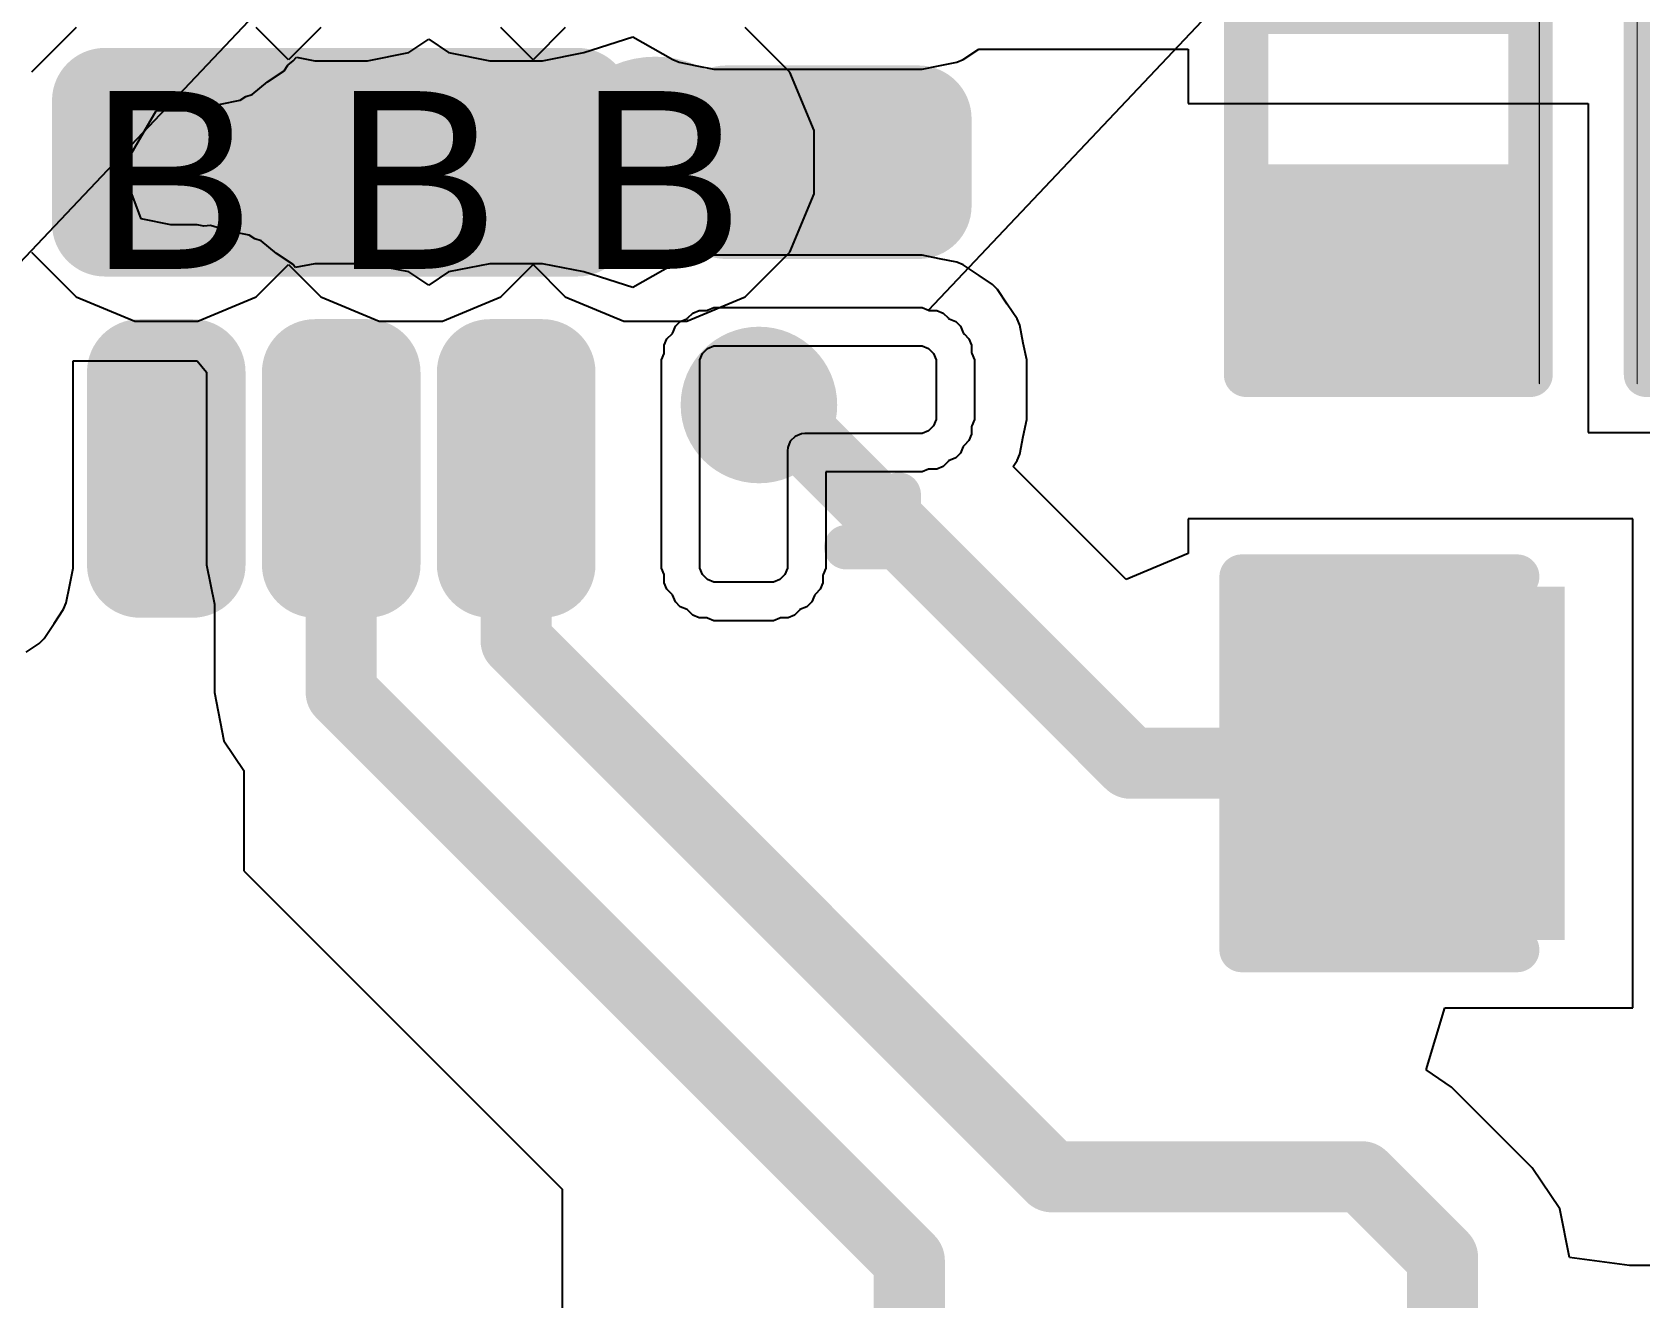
# Model space of a CAD drawing. Header units: inches. Extents: x 0 to 5379, y 0 to 5429.
# Drawn here: x 292.917 to 297.511, y 52.564 to 56.18 of the extents above; entities that cross this region are included whole.
import ezdxf

# ---------------------------------------------------------------- set-up
doc = ezdxf.new("R2010")
doc.units = ezdxf.units.IN
for name, color, linetype in [('Bottom Layer', 5, 'Continuous'), ('Bottom Solder', 6, 'Continuous'), ('Drill Drawing', 1, 'Continuous'), ('GND01', 16, 'Continuous'), ('GND02', 76, 'Continuous'), ('PWR', 156, 'Continuous'), ('SIG 01', 90, 'Continuous'), ('Top Layer', 1, 'Continuous'), ('Top Overlay', 2, 'Continuous'), ('Top Paste', 8, 'Continuous'), ('Top Solder', 216, 'Continuous'), ('Via Holes', 16, 'Continuous')]:
    doc.layers.add(name, color=color, linetype=linetype)
doc.styles.add('Arial', font='', dxfattribs={"height": 0.2})
doc.styles.get('Arial').set_extended_font_data('Arial')

# ---------------------------------------------------------------- blocks, each defined once
blk = doc.blocks.new('13_WQFN_HR__3_2__149')
at = {"layer": 'Top Layer'}
h = blk.add_hatch(color=1, dxfattribs=at)
edge = h.paths.add_edge_path()
edge.add_arc((-0.1755, 0.6755), 0.0495, 90, 180)
edge.add_line((-0.225, 0.6755), (-0.225, -0.6755))
edge.add_arc((-0.1755, -0.6755), 0.0495, 180, 270)
edge.add_line((-0.1755, -0.725), (0.1755, -0.725))
edge.add_arc((0.1755, -0.6755), 0.0495, 270, 360)
edge.add_line((0.225, -0.6755), (0.225, 0.6755))
edge.add_arc((0.1755, 0.6755), 0.0495, 0, 90)
edge.add_line((0.1755, 0.725), (-0.1755, 0.725))
h = blk.add_hatch(color=1, dxfattribs=at)
edge = h.paths.add_edge_path()
edge.add_arc((-1.15, 0.575), 0.05, 90, 180)
edge.add_line((-1.2, 0.575), (-1.2, 0.425))
edge.add_arc((-1.15, 0.425), 0.05, 180, 270)
edge.add_line((-1.15, 0.375), (-0.6, 0.375))
edge.add_arc((-0.6, 0.425), 0.05, 270, 360)
edge.add_line((-0.55, 0.425), (-0.55, 0.575))
edge.add_arc((-0.6, 0.575), 0.05, 0, 90)
edge.add_line((-0.6, 0.625), (-1.15, 0.625))
h = blk.add_hatch(color=1, dxfattribs=at)
edge = h.paths.add_edge_path()
edge.add_arc((-1.15, 0.075), 0.05, 90, 180)
edge.add_line((-1.2, 0.075), (-1.2, -0.075))
edge.add_arc((-1.15, -0.075), 0.05, 180, 270)
edge.add_line((-1.15, -0.125), (-0.6, -0.125))
edge.add_arc((-0.6, -0.075), 0.05, 270, 360)
edge.add_line((-0.55, -0.075), (-0.55, 0.075))
edge.add_arc((-0.6, 0.075), 0.05, 0, 90)
edge.add_line((-0.6, 0.125), (-1.15, 0.125))
h = blk.add_hatch(color=1, dxfattribs=at)
edge = h.paths.add_edge_path()
edge.add_arc((-1.15, -0.425), 0.05, 90, 180)
edge.add_line((-1.2, -0.425), (-1.2, -0.575))
edge.add_arc((-1.15, -0.575), 0.05, 180, 270)
edge.add_line((-1.15, -0.625), (-0.6, -0.625))
edge.add_arc((-0.6, -0.575), 0.05, 270, 360)
edge.add_line((-0.55, -0.575), (-0.55, -0.425))
edge.add_arc((-0.6, -0.425), 0.05, 0, 90)
edge.add_line((-0.6, -0.375), (-1.15, -0.375))
h = blk.add_hatch(color=1, dxfattribs=at)
edge = h.paths.add_edge_path()
edge.add_arc((-0.1243, -1.1007), 0.0507, 90, 180)
edge.add_line((-0.175, -1.1007), (-0.175, -1.6493))
edge.add_arc((-0.1243, -1.6493), 0.0507, 180, 270)
edge.add_line((-0.1243, -1.7), (0.1243, -1.7))
edge.add_arc((0.1243, -1.6493), 0.0507, 270, 360)
edge.add_line((0.175, -1.6493), (0.175, -1.1007))
edge.add_arc((0.1243, -1.1007), 0.0507, 0, 90)
edge.add_line((0.1243, -1.05), (-0.1243, -1.05))
h = blk.add_hatch(color=1, dxfattribs=at)
edge = h.paths.add_edge_path()
edge.add_arc((-0.6937, -1.1938), 0.1221, 0, 360)
at = {"layer": 'Top Paste'}
h = blk.add_hatch(color=8, dxfattribs=at)
edge = h.paths.add_edge_path()
edge.add_arc((-0.1755, 0.6755), 0.0495, 90, 180)
edge.add_line((-0.225, 0.6755), (-0.225, -0.6755))
edge.add_arc((-0.1755, -0.6755), 0.0495, 180, 270)
edge.add_line((-0.1755, -0.725), (0.1755, -0.725))
edge.add_arc((0.1755, -0.6755), 0.0495, 270, 360)
edge.add_line((0.225, -0.6755), (0.225, 0.6755))
edge.add_arc((0.1755, 0.6755), 0.0495, 0, 90)
edge.add_line((0.1755, 0.725), (-0.1755, 0.725))
h = blk.add_hatch(color=8, dxfattribs=at)
edge = h.paths.add_edge_path()
edge.add_arc((-1.15, 0.575), 0.05, 90, 180)
edge.add_line((-1.2, 0.575), (-1.2, 0.425))
edge.add_arc((-1.15, 0.425), 0.05, 180, 270)
edge.add_line((-1.15, 0.375), (-0.6, 0.375))
edge.add_arc((-0.6, 0.425), 0.05, 270, 360)
edge.add_line((-0.55, 0.425), (-0.55, 0.575))
edge.add_arc((-0.6, 0.575), 0.05, 0, 90)
edge.add_line((-0.6, 0.625), (-1.15, 0.625))
h = blk.add_hatch(color=8, dxfattribs=at)
edge = h.paths.add_edge_path()
edge.add_arc((-1.15, 0.075), 0.05, 90, 180)
edge.add_line((-1.2, 0.075), (-1.2, -0.075))
edge.add_arc((-1.15, -0.075), 0.05, 180, 270)
edge.add_line((-1.15, -0.125), (-0.6, -0.125))
edge.add_arc((-0.6, -0.075), 0.05, 270, 360)
edge.add_line((-0.55, -0.075), (-0.55, 0.075))
edge.add_arc((-0.6, 0.075), 0.05, 0, 90)
edge.add_line((-0.6, 0.125), (-1.15, 0.125))
h = blk.add_hatch(color=8, dxfattribs=at)
edge = h.paths.add_edge_path()
edge.add_arc((-1.15, -0.425), 0.05, 90, 180)
edge.add_line((-1.2, -0.425), (-1.2, -0.575))
edge.add_arc((-1.15, -0.575), 0.05, 180, 270)
edge.add_line((-1.15, -0.625), (-0.6, -0.625))
edge.add_arc((-0.6, -0.575), 0.05, 270, 360)
edge.add_line((-0.55, -0.575), (-0.55, -0.425))
edge.add_arc((-0.6, -0.425), 0.05, 0, 90)
edge.add_line((-0.6, -0.375), (-1.15, -0.375))
h = blk.add_hatch(color=8, dxfattribs=at)
edge = h.paths.add_edge_path()
edge.add_arc((-0.1243, -1.1007), 0.0507, 90, 180)
edge.add_line((-0.175, -1.1007), (-0.175, -1.6493))
edge.add_arc((-0.1243, -1.6493), 0.0507, 180, 270)
edge.add_line((-0.1243, -1.7), (0.1243, -1.7))
edge.add_arc((0.1243, -1.6493), 0.0507, 270, 360)
edge.add_line((0.175, -1.6493), (0.175, -1.1007))
edge.add_arc((0.1243, -1.1007), 0.0507, 0, 90)
edge.add_line((0.1243, -1.05), (-0.1243, -1.05))
h = blk.add_hatch(color=8, dxfattribs=at)
edge = h.paths.add_edge_path()
edge.add_arc((-0.6937, -1.1938), 0.1221, 0, 360)
at = {"layer": 'Top Solder'}
h = blk.add_hatch(color=216, dxfattribs=at)
edge = h.paths.add_edge_path()
edge.add_arc((-0.1755, 0.6755), 0.1511, 90, 180)
edge.add_line((-0.3266, 0.6755), (-0.3266, -0.6755))
edge.add_arc((-0.1755, -0.6755), 0.1511, 180, 270)
edge.add_line((-0.1755, -0.8266), (0.1755, -0.8266))
edge.add_arc((0.1755, -0.6755), 0.1511, 270, 360)
edge.add_line((0.3266, -0.6755), (0.3266, 0.6755))
edge.add_arc((0.1755, 0.6755), 0.1511, 0, 90)
edge.add_line((0.1755, 0.8266), (-0.1755, 0.8266))
h = blk.add_hatch(color=216, dxfattribs=at)
edge = h.paths.add_edge_path()
edge.add_arc((-1.15, 0.575), 0.1516, 90, 180)
edge.add_line((-1.3016, 0.575), (-1.3016, 0.425))
edge.add_arc((-1.15, 0.425), 0.1516, 180, 270)
edge.add_line((-1.15, 0.2734), (-0.6, 0.2734))
edge.add_arc((-0.6, 0.425), 0.1516, 270, 360)
edge.add_line((-0.4484, 0.425), (-0.4484, 0.575))
edge.add_arc((-0.6, 0.575), 0.1516, 0, 90)
edge.add_line((-0.6, 0.7266), (-1.15, 0.7266))
h = blk.add_hatch(color=216, dxfattribs=at)
edge = h.paths.add_edge_path()
edge.add_arc((-1.15, 0.075), 0.1516, 90, 180)
edge.add_line((-1.3016, 0.075), (-1.3016, -0.075))
edge.add_arc((-1.15, -0.075), 0.1516, 180, 270)
edge.add_line((-1.15, -0.2266), (-0.6, -0.2266))
edge.add_arc((-0.6, -0.075), 0.1516, 270, 360)
edge.add_line((-0.4484, -0.075), (-0.4484, 0.075))
edge.add_arc((-0.6, 0.075), 0.1516, 0, 90)
edge.add_line((-0.6, 0.2266), (-1.15, 0.2266))
h = blk.add_hatch(color=216, dxfattribs=at)
edge = h.paths.add_edge_path()
edge.add_arc((-1.15, -0.425), 0.1516, 90, 180)
edge.add_line((-1.3016, -0.425), (-1.3016, -0.575))
edge.add_arc((-1.15, -0.575), 0.1516, 180, 270)
edge.add_line((-1.15, -0.7266), (-0.6, -0.7266))
edge.add_arc((-0.6, -0.575), 0.1516, 270, 360)
edge.add_line((-0.4484, -0.575), (-0.4484, -0.425))
edge.add_arc((-0.6, -0.425), 0.1516, 0, 90)
edge.add_line((-0.6, -0.2734), (-1.15, -0.2734))
h = blk.add_hatch(color=216, dxfattribs=at)
edge = h.paths.add_edge_path()
edge.add_arc((-0.1243, -1.1007), 0.1523, 90, 180)
edge.add_line((-0.2766, -1.1007), (-0.2766, -1.6493))
edge.add_arc((-0.1243, -1.6493), 0.1523, 180, 270)
edge.add_line((-0.1243, -1.8016), (0.1243, -1.8016))
edge.add_arc((0.1243, -1.6493), 0.1523, 270, 360)
edge.add_line((0.2766, -1.6493), (0.2766, -1.1007))
edge.add_arc((0.1243, -1.1007), 0.1523, 0, 90)
edge.add_line((0.1243, -0.9484), (-0.1243, -0.9484))
h = blk.add_hatch(color=216, dxfattribs=at)
edge = h.paths.add_edge_path()
edge.add_arc((-0.6937, -1.1938), 0.2237, 0, 360)
at = {"layer": 'Top Layer'}
for p, q in [((-1.2, -1.0651), (-1.1924, -1.0467)), ((-1.1924, -1.0467), (-1.1783, -1.0326)), ((-1.1783, -1.0326), (-1.1599, -1.025)), ((-1.1599, -1.025), (-1.15, -1.025)), ((-1.15, -1.025), (-1.15, -1.025)), ((-1.15, -1.025), (-0.575, -1.025)), ((-0.575, -1.025), (-0.5651, -1.025)), ((-0.5651, -1.025), (-0.5467, -1.0326)), ((-0.5467, -1.0326), (-0.5326, -1.0467)), ((-0.5326, -1.0467), (-0.525, -1.0651)), ((-1.2, -1.075), (-1.2, -1.0651)), ((-1.2, -1.225), (-1.2, -1.075)), ((-0.525, -1.0651), (-0.525, -1.075)), ((-0.525, -1.075), (-0.525, -1.075)), ((-0.525, -1.075), (-0.525, -1.65)), ((-1.2, -1.235), (-1.2, -1.225)), ((-1.2, -1.225), (-1.2, -1.225)), ((-1.1924, -1.2534), (-1.2, -1.235)), ((-1.1783, -1.2674), (-1.1924, -1.2534)), ((-1.1599, -1.275), (-1.1783, -1.2674)), ((-1.15, -1.275), (-1.1599, -1.275)), ((-0.825, -1.275), (-1.15, -1.275)), ((-0.8152, -1.276), (-0.825, -1.275)), ((-0.825, -1.275), (-0.825, -1.275)), ((-0.7972, -1.2835), (-0.8152, -1.276)), ((-0.7834, -1.2973), (-0.7972, -1.2835)), ((-0.776, -1.3153), (-0.7834, -1.2973)), ((-0.775, -1.325), (-0.776, -1.3153)), ((-0.775, -1.65), (-0.775, -1.325)), ((-0.775, -1.66), (-0.775, -1.65)), ((-0.775, -1.65), (-0.775, -1.65)), ((-0.525, -1.65), (-0.525, -1.66)), ((-0.7674, -1.6784), (-0.775, -1.66)), ((-0.7533, -1.6924), (-0.7674, -1.6784)), ((-0.7349, -1.7), (-0.7533, -1.6924)), ((-0.565, -1.7), (-0.575, -1.7)), ((-0.575, -1.7), (-0.575, -1.7)), ((-0.5467, -1.6924), (-0.565, -1.7)), ((-0.5326, -1.6784), (-0.5467, -1.6924)), ((-0.525, -1.66), (-0.5326, -1.6784)), ((-0.725, -1.7), (-0.7349, -1.7)), ((-0.575, -1.7), (-0.725, -1.7)), ((-0.575, -1.7), (-0.575, -1.7))]:
    blk.add_line(p, q, dxfattribs=at)
at = {"layer": 'Top Overlay'}
for points in [[(-1.1, -1.4433, 0.127, 0.127, 0), (-1.1, -1.5933, 0.127, 0.127, 0)], [(-1.1, -1.5933, 0.127, 0.127, 0), (-0.95, -1.5933, 0.127, 0.127, 0)]]:
    blk.add_lwpolyline(points, format="xyseb", dxfattribs=at)
for points in [[(-1.1318, -1.4433, 0.0635, 0.0635, 1), (-1.0683, -1.4433, 0.0635, 0.0635, 1)], [(-1.1318, -1.5933, 0.0635, 0.0635, 1), (-1.0683, -1.5933, 0.0635, 0.0635, 1)], [(-1.1318, -1.5933, 0.0635, 0.0635, 1), (-1.0683, -1.5933, 0.0635, 0.0635, 1)], [(-0.9818, -1.5933, 0.0635, 0.0635, 1), (-0.9183, -1.5933, 0.0635, 0.0635, 1)]]:
    blk.add_lwpolyline(points, format="xyseb", close=True, dxfattribs=at)
at = {"layer": 'Top Solder'}
for p, q in [((-0.4227, 1.0466), (5373.3999, -5085.4087)), ((-1.1783, -0.9227), (-1.1599, -0.9151)), ((-1.1599, -0.9151), (-1.15, -0.9151)), ((-1.15, -0.9151), (-0.575, -0.9151)), ((-0.575, -0.9151), (-0.575, -0.9151)), ((-0.575, -0.9151), (-0.5651, -0.9151)), ((-0.5651, -0.9151), (-0.5467, -0.9227)), ((-1.2701, -0.9689), (-1.2561, -0.9549)), ((-1.2561, -0.9549), (-1.2359, -0.9465)), ((-1.2359, -0.9465), (-1.2345, -0.9451)), ((-1.2345, -0.9451), (-1.2204, -0.931)), ((-1.2345, -0.9451), (-1.2345, -0.9451)), ((-1.2204, -0.931), (-1.202, -0.9234)), ((-1.202, -0.9234), (-1.1802, -0.9234)), ((-1.1802, -0.9234), (-1.1783, -0.9227)), ((-1.1783, -0.9227), (-1.1783, -0.9227)), ((-0.5467, -0.9227), (-0.5467, -0.9227)), ((-0.5467, -0.9227), (-0.5448, -0.9234)), ((-0.5448, -0.9234), (-0.523, -0.9234)), ((-0.523, -0.9234), (-0.5046, -0.931)), ((-0.5046, -0.931), (-0.4891, -0.9465)), ((-0.4891, -0.9465), (-0.4873, -0.9472)), ((-0.4873, -0.9472), (-0.4873, -0.9473)), ((-0.4873, -0.9473), (-0.4689, -0.9549)), ((-0.4689, -0.9549), (-0.4548, -0.9689)), ((-1.3016, -1.023), (-1.294, -1.0046)), ((-1.294, -1.0046), (-1.2799, -0.9906)), ((-1.2799, -0.9905), (-1.2785, -0.9891)), ((-1.2799, -0.9906), (-1.2799, -0.9905)), ((-1.2785, -0.9891), (-1.2701, -0.9689)), ((-0.4548, -0.9689), (-0.4472, -0.9873)), ((-0.4472, -0.9873), (-0.4472, -0.9873)), ((-0.4472, -0.9873), (-0.4465, -0.9892)), ((-0.4465, -0.9892), (-0.4451, -0.9906)), ((-0.4451, -0.9906), (-0.431, -1.0046)), ((-0.431, -1.0046), (-0.4234, -1.023)), ((-1.31, -1.0651), (-1.3024, -1.0467)), ((-1.3024, -1.0467), (-1.3016, -1.0449)), ((-1.3024, -1.0467), (-1.3024, -1.0467)), ((-1.3016, -1.0449), (-1.3016, -1.023)), ((-0.4234, -1.023), (-0.4234, -1.0449)), ((-0.4234, -1.0449), (-0.4226, -1.0467)), ((-0.4226, -1.0467), (-0.4226, -1.0467)), ((-0.4226, -1.0467), (-0.415, -1.0651)), ((-1.31, -1.075), (-1.31, -1.0651)), ((-1.31, -1.225), (-1.31, -1.075)), ((-0.415, -1.0651), (-0.415, -1.075)), ((-0.415, -1.075), (-0.415, -1.075)), ((-0.415, -1.075), (-0.415, -1.65)), ((-1.31, -1.235), (-1.31, -1.225)), ((-1.31, -1.225), (-1.31, -1.225)), ((-1.31, -1.225), (-1.31, -1.225)), ((-1.3024, -1.2534), (-1.31, -1.235)), ((-1.3016, -1.2552), (-1.3024, -1.2534)), ((-1.3024, -1.2534), (-1.3024, -1.2534)), ((-1.3016, -1.2771), (-1.3016, -1.2552)), ((-1.294, -1.2954), (-1.3016, -1.2771)), ((-1.2799, -1.3095), (-1.294, -1.2954)), ((-1.2785, -1.3109), (-1.2799, -1.3095)), ((-1.2799, -1.3095), (-1.2799, -1.3095)), ((-1.2701, -1.3311), (-1.2785, -1.3109)), ((-1.2561, -1.3452), (-1.2701, -1.3311)), ((-1.2377, -1.3528), (-1.2561, -1.3452)), ((-1.2359, -1.3536), (-1.2377, -1.3528)), ((-1.2377, -1.3528), (-1.2377, -1.3528)), ((-1.2345, -1.355), (-1.2359, -1.3536)), ((-1.2204, -1.369), (-1.2345, -1.355)), ((-1.2345, -1.355), (-1.2345, -1.355)), ((-1.202, -1.3766), (-1.2204, -1.369)), ((-1.1802, -1.3766), (-1.202, -1.3766)), ((-1.1783, -1.3774), (-1.1802, -1.3766)), ((-1.1599, -1.385), (-1.1783, -1.3774)), ((-1.1783, -1.3774), (-1.1783, -1.3774)), ((-1.15, -1.385), (-1.1599, -1.385)), ((-0.885, -1.385), (-1.15, -1.385)), ((-0.885, -1.65), (-0.885, -1.385)), ((-0.885, -1.66), (-0.885, -1.65)), ((-0.415, -1.65), (-0.415, -1.6599)), ((-0.8774, -1.6784), (-0.885, -1.66)), ((-0.8766, -1.6802), (-0.8774, -1.6784)), ((-0.8774, -1.6784), (-0.8774, -1.6784)), ((-0.8766, -1.7021), (-0.8766, -1.6802)), ((-0.4226, -1.6783), (-0.4234, -1.6802)), ((-0.4234, -1.6802), (-0.4234, -1.702)), ((-0.415, -1.6599), (-0.4226, -1.6783)), ((-0.4226, -1.6783), (-0.4226, -1.6783)), ((-0.4226, -1.6783), (5373.3999, -5085.4087)), ((-0.869, -1.7204), (-0.8766, -1.7021)), ((-0.8549, -1.7345), (-0.869, -1.7204)), ((-0.8535, -1.7359), (-0.8549, -1.7345)), ((-0.8549, -1.7345), (-0.8549, -1.7345)), ((-0.8451, -1.7561), (-0.8535, -1.7359)), ((-0.4472, -1.7377), (-0.4548, -1.7561)), ((-0.4464, -1.7359), (-0.4472, -1.7377)), ((-0.4472, -1.7377), (-0.4472, -1.7377)), ((-0.4451, -1.7345), (-0.4464, -1.7359)), ((-0.431, -1.7204), (-0.4451, -1.7345)), ((-0.4451, -1.7345), (-0.4451, -1.7345)), ((-0.4234, -1.702), (-0.431, -1.7204)), ((-0.8311, -1.7702), (-0.8451, -1.7561)), ((-0.8127, -1.7778), (-0.8311, -1.7702)), ((-0.8109, -1.7786), (-0.8127, -1.7778)), ((-0.8127, -1.7778), (-0.8127, -1.7778)), ((-0.8095, -1.78), (-0.8109, -1.7786)), ((-0.7954, -1.794), (-0.8095, -1.78)), ((-0.8095, -1.78), (-0.8095, -1.78)), ((-0.4905, -1.7799), (-0.5046, -1.794)), ((-0.4891, -1.7786), (-0.4905, -1.7799)), ((-0.4905, -1.7799), (-0.4905, -1.7799)), ((-0.4873, -1.7778), (-0.4891, -1.7786)), ((-0.4689, -1.7702), (-0.4873, -1.7778)), ((-0.4873, -1.7778), (-0.4873, -1.7778)), ((-0.4548, -1.7561), (-0.4689, -1.7702)), ((-0.777, -1.8016), (-0.7954, -1.794)), ((-0.7552, -1.8016), (-0.777, -1.8016)), ((-0.7533, -1.8024), (-0.7552, -1.8016)), ((-0.7349, -1.81), (-0.7533, -1.8024)), ((-0.7533, -1.8024), (-0.7533, -1.8024)), ((-0.725, -1.81), (-0.7349, -1.81)), ((-0.575, -1.81), (-0.725, -1.81)), ((-0.5651, -1.81), (-0.575, -1.81)), ((-0.575, -1.81), (-0.575, -1.81)), ((-0.575, -1.81), (-0.575, -1.81)), ((-0.575, -1.81), (-0.575, -1.81)), ((-0.575, -1.81), (-0.575, -1.81)), ((-0.5467, -1.8024), (-0.5651, -1.81)), ((-0.5466, -1.8024), (-0.5467, -1.8024)), ((-0.5448, -1.8016), (-0.5466, -1.8024)), ((-0.523, -1.8016), (-0.5448, -1.8016)), ((-0.5046, -1.794), (-0.523, -1.8016))]:
    blk.add_line(p, q, dxfattribs=at)
blk = doc.blocks.new('R___0402_724')
at = {"layer": 'Top Layer'}
for points in [[(-0.6985, -0.3175), (-0.6985, 0.3175), (-0.2413, 0.3175), (-0.2413, -0.3175)], [(0.2413, -0.3175), (0.2413, 0.3175), (0.6985, 0.3175), (0.6985, -0.3175)]]:
    blk.add_hatch(color=1, dxfattribs=at).paths.add_polyline_path(points)
at = {"layer": 'Top Paste'}
for points in [[(-0.6985, -0.3175), (-0.6985, 0.3175), (-0.2413, 0.3175), (-0.2413, -0.3175)], [(0.2413, -0.3175), (0.2413, 0.3175), (0.6985, 0.3175), (0.6985, -0.3175)]]:
    blk.add_hatch(color=8, dxfattribs=at).paths.add_polyline_path(points)
at = {"layer": 'Top Solder'}
for points in [[(-0.7535, -0.3725), (-0.7535, 0.3725), (-0.1863, 0.3725), (-0.1863, -0.3725)], [(0.1863, -0.3725), (0.1863, 0.3725), (0.7535, 0.3725), (0.7535, -0.3725)]]:
    blk.add_hatch(color=216, dxfattribs=at).paths.add_polyline_path(points)
at = {"layer": 'Top Overlay'}
for points in [[(-0.7874, 0.4064, 0.127, 0.127, 0), (0.7874, 0.4064, 0.127, 0.127, 0)], [(-0.7874, 0.4064, 0.127, 0.127, 0), (-0.7874, -0.4064, 0.127, 0.127, 0)], [(0.7874, 0.4064, 0.127, 0.127, 0), (0.7874, -0.4064, 0.127, 0.127, 0)], [(-0.7874, -0.4064, 0.127, 0.127, 0), (0.7874, -0.4064, 0.127, 0.127, 0)], [(-0.8128, -0.4318, 0.00323, 0.00323, 0), (0.8128, -0.4318, 0.00323, 0.00323, 0)]]:
    blk.add_lwpolyline(points, format="xyseb", dxfattribs=at)
for points in [[(-0.8191, 0.4064, 0.0635, 0.0635, 1), (-0.7556, 0.4064, 0.0635, 0.0635, 1)], [(-0.8191, 0.4064, 0.0635, 0.0635, 1), (-0.7556, 0.4064, 0.0635, 0.0635, 1)], [(0.7556, 0.4064, 0.0635, 0.0635, 1), (0.8191, 0.4064, 0.0635, 0.0635, 1)], [(0.7556, 0.4064, 0.0635, 0.0635, 1), (0.8191, 0.4064, 0.0635, 0.0635, 1)], [(-0.8191, -0.4064, 0.0635, 0.0635, 1), (-0.7556, -0.4064, 0.0635, 0.0635, 1)], [(-0.8191, -0.4064, 0.0635, 0.0635, 1), (-0.7556, -0.4064, 0.0635, 0.0635, 1)], [(0.7556, -0.4064, 0.0635, 0.0635, 1), (0.8191, -0.4064, 0.0635, 0.0635, 1)], [(0.7556, -0.4064, 0.0635, 0.0635, 1), (0.8191, -0.4064, 0.0635, 0.0635, 1)], [(-0.8136, -0.4318, 0.00161, 0.00161, 1), (-0.812, -0.4318, 0.00161, 0.00161, 1)], [(0.812, -0.4318, 0.00161, 0.00161, 1), (0.8136, -0.4318, 0.00161, 0.00161, 1)]]:
    blk.add_lwpolyline(points, format="xyseb", close=True, dxfattribs=at)
blk = doc.blocks.new('R___0402_726')
at = {"layer": 'Top Layer'}
for points in [[(-0.6985, -0.3175), (-0.6985, 0.3175), (-0.2413, 0.3175), (-0.2413, -0.3175)], [(0.2413, -0.3175), (0.2413, 0.3175), (0.6985, 0.3175), (0.6985, -0.3175)]]:
    blk.add_hatch(color=1, dxfattribs=at).paths.add_polyline_path(points)
at = {"layer": 'Top Paste'}
for points in [[(-0.6985, -0.3175), (-0.6985, 0.3175), (-0.2413, 0.3175), (-0.2413, -0.3175)], [(0.2413, -0.3175), (0.2413, 0.3175), (0.6985, 0.3175), (0.6985, -0.3175)]]:
    blk.add_hatch(color=8, dxfattribs=at).paths.add_polyline_path(points)
at = {"layer": 'Top Solder'}
for points in [[(-0.7535, -0.3725), (-0.7535, 0.3725), (-0.1863, 0.3725), (-0.1863, -0.3725)], [(0.1863, -0.3725), (0.1863, 0.3725), (0.7535, 0.3725), (0.7535, -0.3725)]]:
    blk.add_hatch(color=216, dxfattribs=at).paths.add_polyline_path(points)
at = {"layer": 'Top Overlay'}
for points in [[(0.7874, 0.4064, 0.127, 0.127, 0), (-0.7874, 0.4064, 0.127, 0.127, 0)], [(-0.7874, -0.4064, 0.127, 0.127, 0), (-0.7874, 0.4064, 0.127, 0.127, 0)], [(0.7874, -0.4064, 0.127, 0.127, 0), (0.7874, 0.4064, 0.127, 0.127, 0)], [(0.7874, -0.4064, 0.127, 0.127, 0), (-0.7874, -0.4064, 0.127, 0.127, 0)], [(0.8128, -0.4318, 0.00323, 0.00323, 0), (-0.8128, -0.4318, 0.00323, 0.00323, 0)]]:
    blk.add_lwpolyline(points, format="xyseb", dxfattribs=at)
for points in [[(-0.8191, 0.4064, 0.0635, 0.0635, 1), (-0.7556, 0.4064, 0.0635, 0.0635, 1)], [(-0.8191, 0.4064, 0.0635, 0.0635, 1), (-0.7556, 0.4064, 0.0635, 0.0635, 1)], [(0.7556, 0.4064, 0.0635, 0.0635, 1), (0.8191, 0.4064, 0.0635, 0.0635, 1)], [(0.7556, 0.4064, 0.0635, 0.0635, 1), (0.8191, 0.4064, 0.0635, 0.0635, 1)], [(-0.8191, -0.4064, 0.0635, 0.0635, 1), (-0.7556, -0.4064, 0.0635, 0.0635, 1)], [(-0.8191, -0.4064, 0.0635, 0.0635, 1), (-0.7556, -0.4064, 0.0635, 0.0635, 1)], [(0.7556, -0.4064, 0.0635, 0.0635, 1), (0.8191, -0.4064, 0.0635, 0.0635, 1)], [(0.7556, -0.4064, 0.0635, 0.0635, 1), (0.8191, -0.4064, 0.0635, 0.0635, 1)], [(-0.8136, -0.4318, 0.00161, 0.00161, 1), (-0.812, -0.4318, 0.00161, 0.00161, 1)], [(0.812, -0.4318, 0.00161, 0.00161, 1), (0.8136, -0.4318, 0.00161, 0.00161, 1)]]:
    blk.add_lwpolyline(points, format="xyseb", close=True, dxfattribs=at)
blk = doc.blocks.new('C___0603_1065')
at = {"layer": 'Top Layer'}
for points in [[(-0.381, 0.4445), (-0.381, -0.4445), (-1.143, -0.4445), (-1.143, 0.4445)], [(1.143, 0.4445), (1.143, -0.4445), (0.381, -0.4445), (0.381, 0.4445)]]:
    blk.add_hatch(color=1, dxfattribs=at).paths.add_polyline_path(points)
at = {"layer": 'Top Paste'}
for points in [[(-0.381, 0.4445), (-0.381, -0.4445), (-1.143, -0.4445), (-1.143, 0.4445)], [(1.143, 0.4445), (1.143, -0.4445), (0.381, -0.4445), (0.381, 0.4445)]]:
    blk.add_hatch(color=8, dxfattribs=at).paths.add_polyline_path(points)
at = {"layer": 'Top Solder'}
for points in [[(-0.321, 0.5045), (-0.321, -0.5045), (-1.203, -0.5045), (-1.203, 0.5045)], [(1.203, 0.5045), (1.203, -0.5045), (0.321, -0.5045), (0.321, 0.5045)]]:
    blk.add_hatch(color=216, dxfattribs=at).paths.add_polyline_path(points)
at = {"layer": 'Top Overlay'}
for points in [[(-0.4572, 0.5334, 0.127, 0.127, 0), (-1.2446, 0.5334, 0.127, 0.127, 0)], [(-1.2446, 0.5334, 0.127, 0.127, 0), (-1.2446, -0.5334, 0.127, 0.127, 0)], [(1.2446, 0.5334, 0.127, 0.127, 0), (0.4572, 0.5334, 0.127, 0.127, 0)], [(1.2446, 0.5334, 0.127, 0.127, 0), (1.2446, -0.5334, 0.127, 0.127, 0)], [(-0.4572, -0.5334, 0.127, 0.127, 0), (-1.2446, -0.5334, 0.127, 0.127, 0)], [(1.2446, -0.5334, 0.127, 0.127, 0), (0.4572, -0.5334, 0.127, 0.127, 0)]]:
    blk.add_lwpolyline(points, format="xyseb", dxfattribs=at)
for points in [[(-1.2764, 0.5334, 0.0635, 0.0635, 1), (-1.2128, 0.5334, 0.0635, 0.0635, 1)], [(-1.2764, 0.5334, 0.0635, 0.0635, 1), (-1.2128, 0.5334, 0.0635, 0.0635, 1)], [(-0.4889, 0.5334, 0.0635, 0.0635, 1), (-0.4254, 0.5334, 0.0635, 0.0635, 1)], [(0.4254, 0.5334, 0.0635, 0.0635, 1), (0.4889, 0.5334, 0.0635, 0.0635, 1)], [(1.2128, 0.5334, 0.0635, 0.0635, 1), (1.2764, 0.5334, 0.0635, 0.0635, 1)], [(1.2128, 0.5334, 0.0635, 0.0635, 1), (1.2764, 0.5334, 0.0635, 0.0635, 1)], [(-1.2764, -0.5334, 0.0635, 0.0635, 1), (-1.2128, -0.5334, 0.0635, 0.0635, 1)], [(-1.2764, -0.5334, 0.0635, 0.0635, 1), (-1.2128, -0.5334, 0.0635, 0.0635, 1)], [(-0.4889, -0.5334, 0.0635, 0.0635, 1), (-0.4254, -0.5334, 0.0635, 0.0635, 1)], [(0.4254, -0.5334, 0.0635, 0.0635, 1), (0.4889, -0.5334, 0.0635, 0.0635, 1)], [(1.2128, -0.5334, 0.0635, 0.0635, 1), (1.2764, -0.5334, 0.0635, 0.0635, 1)], [(1.2128, -0.5334, 0.0635, 0.0635, 1), (1.2764, -0.5334, 0.0635, 0.0635, 1)]]:
    blk.add_lwpolyline(points, format="xyseb", close=True, dxfattribs=at)

msp = doc.modelspace()

# ---------------------------------------------------------------- hatches: boundary and pattern name
at = {"layer": 'Bottom Layer'}
h = msp.add_hatch(color=5, dxfattribs=at)
edge = h.paths.add_edge_path()
edge.add_arc((293.2998, 55.8086), 0.2, 0, 360)
h = msp.add_hatch(color=5, dxfattribs=at)
edge = h.paths.add_edge_path()
edge.add_arc((293.9986, 55.8086), 0.2, 0, 360)
h = msp.add_hatch(color=5, dxfattribs=at)
edge = h.paths.add_edge_path()
edge.add_arc((294.6974, 55.8086), 0.2, 0, 360)
at = {"layer": 'Bottom Solder'}
h = msp.add_hatch(color=6, dxfattribs=at)
edge = h.paths.add_edge_path()
edge.add_arc((293.2998, 55.8086), 0.3016, 0, 360)
h = msp.add_hatch(color=6, dxfattribs=at)
edge = h.paths.add_edge_path()
edge.add_arc((293.9986, 55.8086), 0.3016, 0, 360)
h = msp.add_hatch(color=6, dxfattribs=at)
edge = h.paths.add_edge_path()
edge.add_arc((294.6974, 55.8086), 0.3016, 0, 360)
at = {"layer": 'GND01'}
h = msp.add_hatch(color=16, dxfattribs=at)
edge = h.paths.add_edge_path()
edge.add_arc((293.2998, 55.8086), 0.2, 0, 360)
h = msp.add_hatch(color=16, dxfattribs=at)
edge = h.paths.add_edge_path()
edge.add_arc((293.9986, 55.8086), 0.2, 0, 360)
h = msp.add_hatch(color=16, dxfattribs=at)
edge = h.paths.add_edge_path()
edge.add_arc((294.6974, 55.8086), 0.2, 0, 360)
at = {"layer": 'GND02'}
h = msp.add_hatch(color=76, dxfattribs=at)
edge = h.paths.add_edge_path()
edge.add_arc((293.2998, 55.8086), 0.2, 0, 360)
h = msp.add_hatch(color=76, dxfattribs=at)
edge = h.paths.add_edge_path()
edge.add_arc((293.9986, 55.8086), 0.2, 0, 360)
h = msp.add_hatch(color=76, dxfattribs=at)
edge = h.paths.add_edge_path()
edge.add_arc((294.6974, 55.8086), 0.2, 0, 360)
at = {"layer": 'PWR'}
h = msp.add_hatch(color=156, dxfattribs=at)
edge = h.paths.add_edge_path()
edge.add_arc((293.2998, 55.8086), 0.2, 0, 360)
h = msp.add_hatch(color=156, dxfattribs=at)
edge = h.paths.add_edge_path()
edge.add_arc((293.9986, 55.8086), 0.2, 0, 360)
h = msp.add_hatch(color=156, dxfattribs=at)
edge = h.paths.add_edge_path()
edge.add_arc((294.6974, 55.8086), 0.2, 0, 360)
at = {"layer": 'SIG 01'}
h = msp.add_hatch(color=90, dxfattribs=at)
edge = h.paths.add_edge_path()
edge.add_arc((293.2998, 55.8086), 0.2, 0, 360)
h = msp.add_hatch(color=90, dxfattribs=at)
edge = h.paths.add_edge_path()
edge.add_arc((293.9986, 55.8086), 0.2, 0, 360)
h = msp.add_hatch(color=90, dxfattribs=at)
edge = h.paths.add_edge_path()
edge.add_arc((294.6974, 55.8086), 0.2, 0, 360)
at = {"layer": 'Top Layer'}
h = msp.add_hatch(color=1, dxfattribs=at)
edge = h.paths.add_edge_path()
edge.add_arc((293.2998, 55.8086), 0.2, 0, 360)
h = msp.add_hatch(color=1, dxfattribs=at)
edge = h.paths.add_edge_path()
edge.add_arc((293.9986, 55.8086), 0.2, 0, 360)
h = msp.add_hatch(color=1, dxfattribs=at)
edge = h.paths.add_edge_path()
edge.add_arc((294.6974, 55.8086), 0.2, 0, 360)
at = {"layer": 'Top Solder'}
h = msp.add_hatch(color=216, dxfattribs=at)
edge = h.paths.add_edge_path()
edge.add_arc((293.2998, 55.8086), 0.3016, 0, 360)
h = msp.add_hatch(color=216, dxfattribs=at)
edge = h.paths.add_edge_path()
edge.add_arc((293.9986, 55.8086), 0.3016, 0, 360)
h = msp.add_hatch(color=216, dxfattribs=at)
edge = h.paths.add_edge_path()
edge.add_arc((294.6974, 55.8086), 0.3016, 0, 360)
at = {"layer": 'Via Holes'}
h = msp.add_hatch(color=7, dxfattribs=at)
edge = h.paths.add_edge_path()
edge.add_arc((293.2998, 55.8086), 0.1, 0, 360)
h = msp.add_hatch(color=7, dxfattribs=at)
edge = h.paths.add_edge_path()
edge.add_arc((293.9986, 55.8086), 0.1, 0, 360)
h = msp.add_hatch(color=7, dxfattribs=at)
edge = h.paths.add_edge_path()
edge.add_arc((294.6974, 55.8086), 0.1, 0, 360)

# ---------------------------------------------------------------- linework, layer by layer
at = {"layer": 'PWR'}
for p, q in [((293.0426, 56.1935), (292.9149, 56.0658)), ((293.6492, 56.1013), (293.557, 56.1935)), ((293.7414, 56.1935), (293.6492, 56.1013)), ((294.348, 56.1013), (294.2558, 56.1935)), ((294.4402, 56.1935), (294.348, 56.1013)), ((295.0823, 56.0658), (294.9546, 56.1935)), ((295.1514, 55.8989), (295.0823, 56.0658)), ((295.1514, 55.7183), (295.1514, 55.8989)), ((295.0823, 55.5514), (295.1514, 55.7183)), ((292.9149, 55.5514), (293.0426, 55.4237)), ((294.9546, 55.4237), (295.0823, 55.5514)), ((293.557, 55.4237), (293.6492, 55.516)), ((293.6492, 55.516), (293.7414, 55.4237)), ((294.2558, 55.4237), (294.348, 55.516)), ((294.348, 55.516), (294.4402, 55.4237)), ((293.0426, 55.4237), (293.2095, 55.3546)), ((293.3901, 55.3546), (293.557, 55.4237)), ((293.7414, 55.4237), (293.9083, 55.3546)), ((294.0889, 55.3546), (294.2558, 55.4237)), ((294.4402, 55.4237), (294.6071, 55.3546)), ((294.7877, 55.3546), (294.9546, 55.4237)), ((293.2095, 55.3546), (293.3901, 55.3546)), ((293.9083, 55.3546), (294.0889, 55.3546)), ((294.6071, 55.3546), (294.7877, 55.3546))]:
    msp.add_line(p, q, dxfattribs=at)
at = {"layer": 'Top Layer'}
for p, q in [((293.9934, 56.1222), (294.0498, 56.1599)), ((294.0498, 56.1599), (294.1062, 56.1222)), ((294.4934, 56.1222), (294.6333, 56.167)), ((294.6333, 56.167), (294.7474, 56.102)), ((293.6626, 56.0981), (293.6717, 56.1092)), ((293.6717, 56.1092), (293.7248, 56.0987)), ((293.8748, 56.0987), (293.9934, 56.1222)), ((294.1062, 56.1222), (294.2248, 56.0987)), ((294.3748, 56.0987), (294.4934, 56.1222)), ((294.7474, 56.102), (294.7658, 56.0943)), ((295.5589, 56.0943), (295.5772, 56.102)), ((295.5772, 56.102), (295.5772, 56.102)), ((295.5772, 56.102), (295.5773, 56.102)), ((295.5773, 56.102), (295.6222, 56.132)), ((295.6222, 56.132), (296.2208, 56.132)), ((296.2208, 56.132), (296.2208, 55.976)), ((293.5895, 56.0382), (293.637, 56.0699)), ((293.637, 56.0699), (293.6477, 56.0859)), ((293.6477, 56.0859), (293.6626, 56.0981)), ((293.7248, 56.0987), (293.8748, 56.0987)), ((294.2248, 56.0987), (294.3748, 56.0987)), ((294.7658, 56.0943), (294.7658, 56.0943)), ((294.7658, 56.0943), (294.7658, 56.0943)), ((294.7658, 56.0943), (294.8165, 56.0843)), ((294.8165, 56.0843), (294.8649, 56.0746)), ((294.8649, 56.0746), (294.8649, 56.0746)), ((294.8649, 56.0746), (294.865, 56.0746)), ((294.865, 56.0746), (294.8749, 56.0746)), ((294.8749, 56.0746), (295.4598, 56.0746)), ((295.4598, 56.0746), (295.5067, 56.084)), ((295.5067, 56.084), (295.5589, 56.0943)), ((293.5454, 56.002), (293.5895, 56.0382)), ((293.4004, 55.958), (293.455, 55.9745)), ((293.455, 55.9745), (293.5109, 55.9857)), ((293.5109, 55.9857), (293.527, 55.9964)), ((293.527, 55.9964), (293.5454, 56.002)), ((296.2208, 55.976), (297.3638, 55.976)), ((297.3638, 55.976), (297.3638, 55.0362)), ((293.1751, 55.7895), (293.2714, 55.9552)), ((293.2714, 55.9552), (293.3066, 55.9561)), ((293.3066, 55.9561), (293.3623, 55.9561)), ((293.3623, 55.9561), (293.3812, 55.9599)), ((293.3812, 55.9599), (293.4004, 55.958)), ((293.2282, 55.647), (293.1751, 55.7895)), ((293.3126, 55.63), (293.2282, 55.647)), ((293.3878, 55.63), (293.3126, 55.63)), ((293.4067, 55.6263), (293.3878, 55.63)), ((293.4259, 55.6281), (293.4067, 55.6263)), ((293.4805, 55.6116), (293.4259, 55.6281)), ((293.5365, 55.6004), (293.4805, 55.6116)), ((293.5525, 55.5897), (293.5365, 55.6004)), ((293.5709, 55.5841), (293.5525, 55.5897)), ((293.6151, 55.5479), (293.5709, 55.5841)), ((293.6625, 55.5162), (293.6151, 55.5479)), ((293.6684, 55.5074), (293.6625, 55.5162)), ((293.7248, 55.5186), (293.6684, 55.5074)), ((293.8748, 55.5186), (293.7248, 55.5186)), ((293.9934, 55.495), (293.8748, 55.5186)), ((294.2248, 55.5186), (294.1062, 55.495)), ((294.3748, 55.5186), (294.2248, 55.5186)), ((294.4934, 55.495), (294.3748, 55.5186)), ((294.7474, 55.5153), (294.6333, 55.4502)), ((294.7658, 55.5229), (294.7474, 55.5153)), ((294.8165, 55.533), (294.7658, 55.5229)), ((294.7658, 55.5229), (294.7658, 55.5229)), ((294.7658, 55.5229), (294.7658, 55.5229)), ((294.8649, 55.5426), (294.8165, 55.533)), ((294.8748, 55.5426), (294.8649, 55.5426)), ((294.8649, 55.5426), (294.8649, 55.5426)), ((294.8649, 55.5426), (294.8649, 55.5426)), ((295.4497, 55.5426), (294.8748, 55.5426)), ((294.8748, 55.5426), (294.8748, 55.5426)), ((295.4596, 55.5426), (295.4497, 55.5426)), ((295.4597, 55.5426), (295.4596, 55.5426)), ((295.5095, 55.5327), (295.4597, 55.5426)), ((295.4597, 55.5426), (295.4597, 55.5426)), ((295.5588, 55.5229), (295.5095, 55.5327)), ((295.5589, 55.5229), (295.5588, 55.5229)), ((295.5588, 55.5229), (295.5588, 55.5229)), ((295.5772, 55.5153), (295.5589, 55.5229)), ((295.6226, 55.4849), (295.5772, 55.5153)), ((294.0498, 55.4573), (293.9934, 55.495)), ((294.1062, 55.495), (294.0498, 55.4573)), ((294.6333, 55.4502), (294.4934, 55.495)), ((295.6612, 55.4592), (295.6226, 55.4849)), ((295.6753, 55.4451), (295.6612, 55.4592)), ((295.7032, 55.4033), (295.6753, 55.4451)), ((295.6753, 55.4451), (295.6753, 55.4451)), ((295.6753, 55.4451), (295.6753, 55.4451)), ((295.7315, 55.3611), (295.7032, 55.4033)), ((295.7391, 55.3427), (295.7315, 55.3611)), ((295.7315, 55.3611), (295.7315, 55.3611)), ((295.7315, 55.3611), (295.7315, 55.3611)), ((295.7391, 55.3426), (295.7391, 55.3427)), ((295.7492, 55.2919), (295.7391, 55.3426)), ((295.7391, 55.3426), (295.7391, 55.3426)), ((295.7588, 55.2436), (295.7492, 55.2919)), ((293.0338, 55.2335), (293.0338, 55.2415)), ((293.0338, 55.2415), (293.3878, 55.2415)), ((293.0338, 54.6587), (293.0338, 55.2335)), ((293.3878, 55.2415), (293.4148, 55.2086)), ((295.7588, 55.2435), (295.7588, 55.2436)), ((295.7588, 55.2337), (295.7588, 55.2435)), ((295.7588, 55.2435), (295.7588, 55.2435)), ((295.7588, 55.2336), (295.7588, 55.2337)), ((295.7588, 55.0837), (295.7588, 55.2336)), ((293.4148, 55.2086), (293.4148, 54.6586)), ((295.7492, 55.0253), (295.7588, 55.0737)), ((295.7588, 55.0737), (295.7588, 55.0837)), ((295.7588, 55.0737), (295.7588, 55.0737)), ((295.7588, 55.0737), (295.7588, 55.0737)), ((295.7391, 54.9746), (295.7492, 55.0253)), ((297.3638, 55.0362), (299.6371, 55.0362)), ((295.7202, 54.9394), (295.7315, 54.9562)), ((295.7315, 54.9562), (295.7391, 54.9746)), ((295.7391, 54.9746), (295.7391, 54.9746)), ((295.7391, 54.9746), (295.7391, 54.9746)), ((296.043, 54.6166), (295.7202, 54.9394)), ((297.4908, 54.7895), (296.2208, 54.7895)), ((296.2208, 54.7895), (296.2208, 54.6903)), ((297.4908, 53.3925), (297.4908, 54.7895)), ((296.2208, 54.6903), (296.043, 54.6166)), ((293.0244, 54.6011), (293.0338, 54.6487)), ((293.0338, 54.6488), (293.0338, 54.6587)), ((293.0338, 54.6487), (293.0338, 54.6488)), ((293.0338, 54.6487), (293.0338, 54.6487)), ((293.4148, 54.6586), (293.4372, 54.5461)), ((293.0142, 54.5497), (293.0244, 54.6011)), ((293.0065, 54.5312), (293.0141, 54.5496)), ((293.0141, 54.5496), (293.0142, 54.5497)), ((293.0141, 54.5496), (293.0141, 54.5496)), ((293.4372, 54.5461), (293.4372, 54.2938)), ((292.9796, 54.4908), (293.0065, 54.5312)), ((293.0065, 54.5312), (293.0065, 54.5312)), ((293.0065, 54.5312), (293.0065, 54.5312)), ((292.9363, 54.4331), (292.9504, 54.4472)), ((292.9504, 54.4472), (292.9796, 54.4908)), ((292.9504, 54.4472), (292.9504, 54.4472)), ((292.9504, 54.4472), (292.9504, 54.4472)), ((292.8997, 54.4086), (292.9363, 54.4331)), ((292.9363, 54.4331), (292.9363, 54.4331)), ((292.9363, 54.4331), (292.9363, 54.4331)), ((293.4372, 54.2938), (293.4372, 54.2938)), ((293.4372, 54.2938), (293.4648, 54.155)), ((293.4648, 54.155), (293.5212, 54.0707)), ((293.5212, 54.0707), (293.5212, 53.7841)), ((293.5212, 53.7841), (294.4315, 52.8738)), ((296.9003, 53.2147), (296.9539, 53.3925)), ((296.9539, 53.3925), (297.4908, 53.3925)), ((296.9732, 53.166), (296.9003, 53.2147)), ((297.2038, 52.9354), (296.9732, 53.166)), ((297.2824, 52.8178), (297.2038, 52.9354)), ((297.2038, 52.9354), (297.2038, 52.9354)), ((294.4315, 52.8738), (294.4315, 50.5481)), ((297.31, 52.679), (297.2824, 52.8178)), ((297.482, 52.6559), (297.31, 52.679)), ((297.5824, 52.6559), (297.482, 52.6559))]:
    msp.add_line(p, q, dxfattribs=at)
for points in [[(295.0318, 55.115, 0.2032, 0.2032, 0), (296.0557, 54.0912, 0.2032, 0.2032, 0)], [(295.0318, 55.115, 0.2032, 0.2032, 0), (296.0556, 54.0912, 0.2032, 0.2032, 0)], [(293.7998, 54.2938, 0.2032, 0.2032, 0), (293.7998, 54.9336, 0.2032, 0.2032, 0)], [(294.2998, 54.4404, 0.2032, 0.2032, 0), (294.2998, 54.9336, 0.2032, 0.2032, 0)], [(294.2998, 54.4404, 0.2032, 0.2032, 0), (295.8305, 52.9096, 0.2032, 0.2032, 0)], [(293.7998, 54.2938, 0.2032, 0.2032, 0), (295.4234, 52.6702, 0.2032, 0.2032, 0)], [(296.0556, 54.0912, 0.2032, 0.2032, 0), (296.894, 54.0912, 0.2032, 0.2032, 0)], [(296.0557, 54.0912, 0.2032, 0.2032, 0), (296.894, 54.0912, 0.2032, 0.2032, 0)], [(295.8305, 52.9096, 0.2032, 0.2032, 0), (296.7168, 52.9096, 0.2032, 0.2032, 0)], [(296.7168, 52.9096, 0.2032, 0.2032, 0), (296.9474, 52.679, 0.2032, 0.2032, 0)], [(295.4234, 51.9574, 0.2032, 0.2032, 0), (295.4234, 52.6702, 0.2032, 0.2032, 0)], [(296.9474, 51.9574, 0.2032, 0.2032, 0), (296.9474, 52.679, 0.2032, 0.2032, 0)]]:
    msp.add_lwpolyline(points, format="xyseb", dxfattribs=at)
for points in [[(294.981, 55.115, 0.1016, 0.1016, 1), (295.0826, 55.115, 0.1016, 0.1016, 1)], [(294.981, 55.115, 0.1016, 0.1016, 1), (295.0826, 55.115, 0.1016, 0.1016, 1)], [(293.749, 54.9336, 0.1016, 0.1016, 1), (293.8506, 54.9336, 0.1016, 0.1016, 1)], [(294.249, 54.9336, 0.1016, 0.1016, 1), (294.3506, 54.9336, 0.1016, 0.1016, 1)], [(294.249, 54.4404, 0.1016, 0.1016, 1), (294.3506, 54.4404, 0.1016, 0.1016, 1)], [(294.249, 54.4404, 0.1016, 0.1016, 1), (294.3506, 54.4404, 0.1016, 0.1016, 1)], [(293.749, 54.2938, 0.1016, 0.1016, 1), (293.8506, 54.2938, 0.1016, 0.1016, 1)], [(293.749, 54.2938, 0.1016, 0.1016, 1), (293.8506, 54.2938, 0.1016, 0.1016, 1)], [(296.0048, 54.0912, 0.1016, 0.1016, 1), (296.1064, 54.0912, 0.1016, 0.1016, 1)], [(296.0048, 54.0912, 0.1016, 0.1016, 1), (296.1064, 54.0912, 0.1016, 0.1016, 1)], [(296.0049, 54.0912, 0.1016, 0.1016, 1), (296.1065, 54.0912, 0.1016, 0.1016, 1)], [(296.0049, 54.0912, 0.1016, 0.1016, 1), (296.1065, 54.0912, 0.1016, 0.1016, 1)], [(296.8432, 54.0912, 0.1016, 0.1016, 1), (296.9448, 54.0912, 0.1016, 0.1016, 1)], [(296.8432, 54.0912, 0.1016, 0.1016, 1), (296.9448, 54.0912, 0.1016, 0.1016, 1)], [(295.7797, 52.9096, 0.1016, 0.1016, 1), (295.8813, 52.9096, 0.1016, 0.1016, 1)], [(295.7797, 52.9096, 0.1016, 0.1016, 1), (295.8813, 52.9096, 0.1016, 0.1016, 1)], [(296.666, 52.9096, 0.1016, 0.1016, 1), (296.7676, 52.9096, 0.1016, 0.1016, 1)], [(296.666, 52.9096, 0.1016, 0.1016, 1), (296.7676, 52.9096, 0.1016, 0.1016, 1)], [(295.3726, 52.6702, 0.1016, 0.1016, 1), (295.4742, 52.6702, 0.1016, 0.1016, 1)], [(295.3726, 52.6702, 0.1016, 0.1016, 1), (295.4742, 52.6702, 0.1016, 0.1016, 1)], [(296.8966, 52.679, 0.1016, 0.1016, 1), (296.9982, 52.679, 0.1016, 0.1016, 1)], [(296.8966, 52.679, 0.1016, 0.1016, 1), (296.9982, 52.679, 0.1016, 0.1016, 1)]]:
    msp.add_lwpolyline(points, format="xyseb", close=True, dxfattribs=at)

# ---------------------------------------------------------------- block references
for name, p, rotation in [('13_WQFN_HR__3_2__149', (293.7998, 55.8086), 90), ('R___0402_724', (296.7923, 55.9887), 90), ('R___0402_726', (297.9353, 55.9887), 270), ('C___0603_1065', (297.6178, 54.091), 180)]:
    msp.add_blockref(name, p, dxfattribs=dict(rotation=rotation))

# ---------------------------------------------------------------- texts
at = {"layer": 'Drill Drawing', "style": 'Arial'}
for p in [(293.0797, 55.5039), (293.7785, 55.5039), (294.4773, 55.5039)]:
    msp.add_text('B', height=0.508, dxfattribs=at).set_placement(p)

doc.saveas('drawing.dxf')
